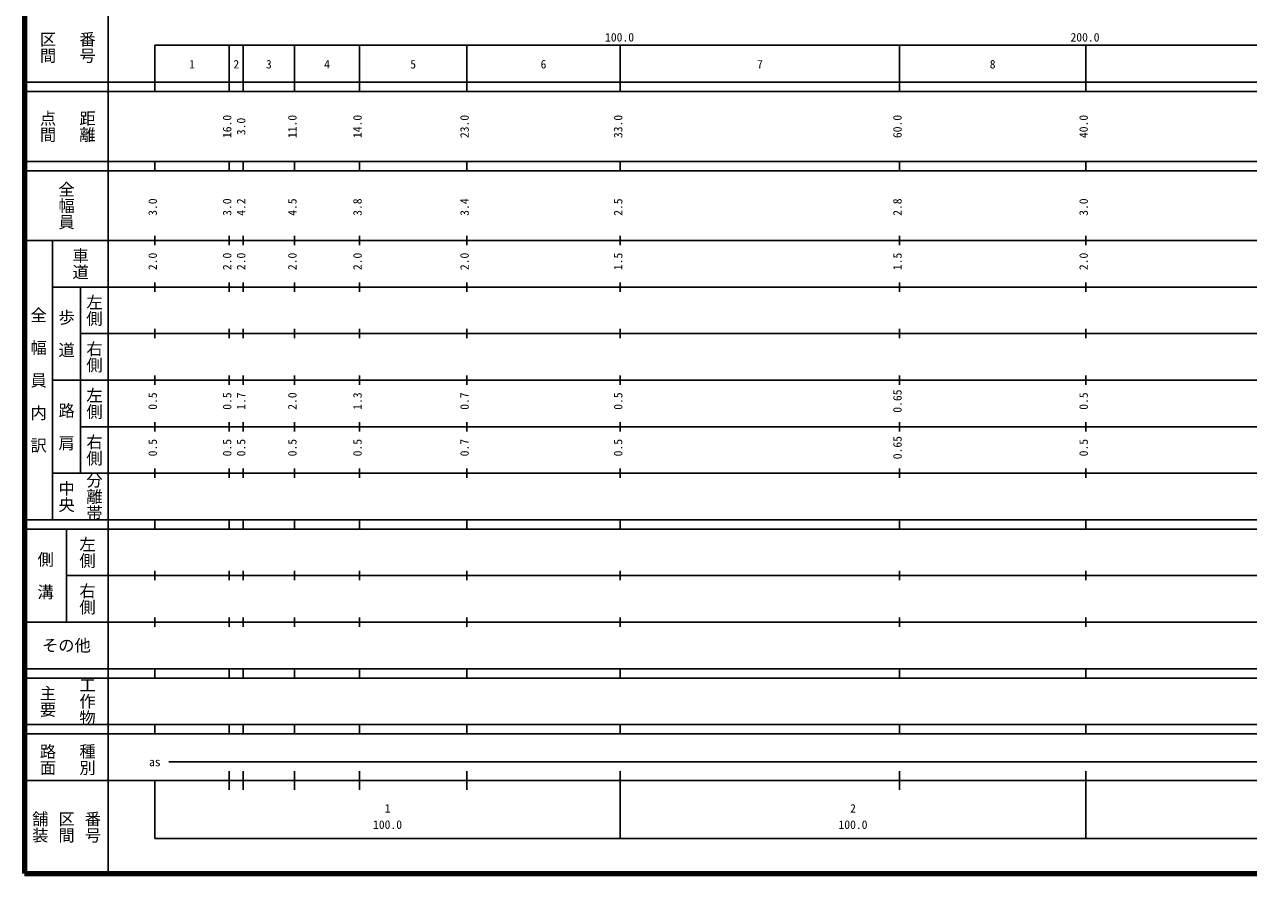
# Model space of a CAD drawing. Units: millimetres on the paper, enlarged 1000 times. Extents: x 40000 to 680000, y 20000 to 380000.
# Drawn here: x 40000 to 302972, y 20000 to 202409 of the extents above; entities that cross this region are included whole.
import ezdxf
from ezdxf.enums import TextEntityAlignment as Align

# ---------------------------------------------------------------- set-up
doc = ezdxf.new("R2010")
doc.units = ezdxf.units.MM
doc.header["$LTSCALE"] = 1000
doc.layers.add('M-TTL', color=2, linetype='Continuous', lineweight=140)
doc.layers.add('M-TTL-BAND', color=7, linetype='Continuous', lineweight=25)
doc.styles.add('@ＭＳ ゴシック', font='')
doc.styles.add('ＭＳ ゴシック', font='')
doc.styles.get('@ＭＳ ゴシック').set_extended_font_data('@MS Gothic')
doc.styles.get('ＭＳ ゴシック').set_extended_font_data('MS Gothic')

msp = doc.modelspace()

# ---------------------------------------------------------------- linework, layer by layer
at = {"layer": 'M-TTL'}
for p, q in [((40000, 380000), (40000, 20000)), ((40000, 20000), (680000, 20000))]:
    msp.add_line(p, q, dxfattribs=at)
at = {"layer": 'M-TTL-BAND'}
for p, q in [((58000, 370000), (58000, 20000)), ((68000, 198000), (579000, 198000)), ((68000, 198000), (68000, 188000)), ((84000, 188000), (84000, 198000)), ((87000, 188000), (87000, 198000)), ((98000, 188000), (98000, 198000)), ((112000, 188000), (112000, 198000)), ((135000, 188000), (135000, 198000)), ((168000, 188000), (168000, 198000)), ((228000, 188000), (228000, 198000)), ((268000, 188000), (268000, 198000)), ((40000, 190000), (579000, 190000)), ((40000, 188000), (579000, 188000)), ((40000, 173000), (579000, 173000)), ((40000, 171000), (579000, 171000)), ((68000, 171000), (68000, 173000)), ((84000, 171000), (84000, 173000)), ((87000, 171000), (87000, 173000)), ((98000, 171000), (98000, 173000)), ((112000, 171000), (112000, 173000)), ((135000, 171000), (135000, 173000)), ((168000, 171000), (168000, 173000)), ((228000, 171000), (228000, 173000)), ((268000, 171000), (268000, 173000)), ((40000, 156000), (579000, 156000)), ((46000, 96000), (46000, 156000)), ((68000, 155000), (68000, 157000)), ((84000, 155000), (84000, 157000)), ((87000, 155000), (87000, 157000)), ((98000, 155000), (98000, 157000)), ((112000, 155000), (112000, 157000)), ((135000, 155000), (135000, 157000)), ((168000, 155000), (168000, 157000)), ((228000, 155000), (228000, 157000)), ((268000, 155000), (268000, 157000)), ((46000, 146000), (579000, 146000)), ((52000, 146000), (52000, 106000)), ((68000, 145000), (68000, 147000)), ((84000, 145000), (84000, 147000)), ((87000, 145000), (87000, 147000)), ((98000, 145000), (98000, 147000)), ((112000, 145000), (112000, 147000)), ((135000, 145000), (135000, 147000)), ((168000, 145000), (168000, 147000)), ((228000, 145000), (228000, 147000)), ((268000, 145000), (268000, 147000)), ((68000, 135000), (68000, 137000)), ((84000, 135000), (84000, 137000)), ((87000, 135000), (87000, 137000)), ((98000, 135000), (98000, 137000)), ((112000, 135000), (112000, 137000)), ((135000, 135000), (135000, 137000)), ((168000, 135000), (168000, 137000)), ((228000, 135000), (228000, 137000)), ((268000, 135000), (268000, 137000)), ((52000, 136000), (579000, 136000)), ((68000, 125000), (68000, 127000)), ((84000, 125000), (84000, 127000)), ((87000, 125000), (87000, 127000)), ((98000, 125000), (98000, 127000)), ((112000, 125000), (112000, 127000)), ((135000, 125000), (135000, 127000)), ((168000, 125000), (168000, 127000)), ((228000, 125000), (228000, 127000)), ((268000, 125000), (268000, 127000)), ((46000, 126000), (579000, 126000)), ((52000, 116000), (579000, 116000)), ((68000, 115000), (68000, 117000)), ((84000, 115000), (84000, 117000)), ((87000, 115000), (87000, 117000)), ((98000, 115000), (98000, 117000)), ((112000, 115000), (112000, 117000)), ((135000, 115000), (135000, 117000)), ((168000, 115000), (168000, 117000)), ((228000, 115000), (228000, 117000)), ((268000, 115000), (268000, 117000)), ((46000, 106000), (579000, 106000)), ((68000, 105000), (68000, 107000)), ((84000, 105000), (84000, 107000)), ((87000, 105000), (87000, 107000)), ((98000, 105000), (98000, 107000)), ((112000, 105000), (112000, 107000)), ((135000, 105000), (135000, 107000)), ((168000, 105000), (168000, 107000)), ((228000, 105000), (228000, 107000)), ((268000, 105000), (268000, 107000)), ((40000, 96000), (579000, 96000)), ((68000, 94000), (68000, 96000)), ((84000, 94000), (84000, 96000)), ((87000, 94000), (87000, 96000)), ((98000, 94000), (98000, 96000)), ((112000, 94000), (112000, 96000)), ((135000, 94000), (135000, 96000)), ((168000, 94000), (168000, 96000)), ((228000, 94000), (228000, 96000)), ((268000, 94000), (268000, 96000)), ((40000, 94000), (579000, 94000)), ((49000, 94000), (49000, 74000)), ((68000, 83000), (68000, 85000)), ((84000, 83000), (84000, 85000)), ((87000, 83000), (87000, 85000)), ((98000, 83000), (98000, 85000)), ((112000, 83000), (112000, 85000)), ((135000, 83000), (135000, 85000)), ((168000, 83000), (168000, 85000)), ((228000, 83000), (228000, 85000)), ((268000, 83000), (268000, 85000)), ((49000, 84000), (579000, 84000)), ((40000, 74000), (579000, 74000)), ((68000, 73000), (68000, 75000)), ((84000, 73000), (84000, 75000)), ((87000, 73000), (87000, 75000)), ((98000, 73000), (98000, 75000)), ((112000, 73000), (112000, 75000)), ((135000, 73000), (135000, 75000)), ((168000, 73000), (168000, 75000)), ((228000, 73000), (228000, 75000)), ((268000, 73000), (268000, 75000)), ((40000, 64000), (579000, 64000)), ((68000, 62000), (68000, 64000)), ((84000, 62000), (84000, 64000)), ((87000, 62000), (87000, 64000)), ((98000, 62000), (98000, 64000)), ((112000, 62000), (112000, 64000)), ((135000, 62000), (135000, 64000)), ((168000, 62000), (168000, 64000)), ((228000, 62000), (228000, 64000)), ((268000, 62000), (268000, 64000)), ((40000, 62000), (579000, 62000)), ((40000, 52000), (579000, 52000)), ((40000, 50000), (579000, 50000)), ((68000, 50000), (68000, 52000)), ((84000, 50000), (84000, 52000)), ((87000, 50000), (87000, 52000)), ((98000, 50000), (98000, 52000)), ((112000, 50000), (112000, 52000)), ((135000, 50000), (135000, 52000)), ((168000, 50000), (168000, 52000)), ((228000, 50000), (228000, 52000)), ((268000, 50000), (268000, 52000)), ((71000, 44000), (565000, 44000)), ((40000, 40000), (579000, 40000)), ((68000, 40000), (68000, 27500)), ((84000, 38000), (84000, 42000)), ((87000, 38000), (87000, 42000)), ((98000, 38000), (98000, 42000)), ((112000, 38000), (112000, 42000)), ((135000, 38000), (135000, 42000)), ((168000, 27500), (168000, 42000)), ((228000, 38000), (228000, 42000)), ((268000, 27500), (268000, 42000)), ((68000, 27500), (579000, 27500))]:
    msp.add_line(p, q, dxfattribs=at)

# ---------------------------------------------------------------- texts
at = {"layer": 'M-TTL-BAND', "style": '@ＭＳ ゴシック'}
for s, p in [('区間', (45000, 197500)), ('番号', (53500, 197500)), ('点間', (45000, 180500)), ('距離', (53500, 180500)), ('全幅員', (49000, 163500)), ('車道', (52000, 151000)), ('左側', (55000, 141000)), ('全\u3000幅\u3000員\u3000内\u3000訳', (43000, 126000)), ('歩\u3000道', (49000, 136000)), ('右側', (55000, 131000)), ('左側', (55000, 121000)), ('路\u3000肩', (49000, 116000)), ('右側', (55000, 111000)), ('分離帯', (55000, 101000)), ('中央', (49000, 101000)), ('左側', (53500, 89000)), ('側\u3000溝', (44500, 84000)), ('右側', (53500, 79000)), ('工作物', (53500, 57000)), ('主要', (45000, 57000)), ('路面', (45000, 44500)), ('種別', (53500, 44500)), ('舗装', (43333, 30000)), ('区間', (49000, 30000)), ('番号', (54667, 30000))]:
    msp.add_text(s, height=2566, rotation=270, dxfattribs=at).set_placement(p, align=Align.MIDDLE_CENTER)
at = {"layer": 'M-TTL-BAND', "style": 'ＭＳ ゴシック'}
for s, p in [('100.0', (167844, 198195)), ('200.0', (267844, 198195)), ('1', (76000, 192405)), ('2', (85500, 192405)), ('3', (92500, 192405)), ('4', (105000, 192405)), ('5', (123500, 192405)), ('6', (151500, 192405)), ('7', (198000, 192405)), ('8', (248000, 192405)), ('as', (68000, 42500)), ('1', (118000, 32523)), ('2', (218000, 32523)), ('100.0', (118000, 29033)), ('100.0', (218000, 29033))]:
    msp.add_text(s, height=1833, dxfattribs=at).set_placement(p, align=Align.BOTTOM_CENTER)
for s, p in [('16.0', (85000, 180500)), ('3.0', (88000, 180500)), ('11.0', (99000, 180500)), ('14.0', (113000, 180500)), ('23.0', (136000, 180500)), ('33.0', (169000, 180500)), ('60.0', (229000, 180500)), ('40.0', (269000, 180500)), ('3.0', (69000, 163174)), ('3.0', (85000, 163174)), ('4.2', (88000, 163174)), ('4.5', (99000, 163174)), ('3.8', (113000, 163174)), ('3.4', (136000, 163174)), ('2.5', (169000, 163174)), ('2.8', (229000, 163174)), ('3.0', (269000, 163174)), ('2.0', (69000, 151500)), ('2.0', (85000, 151500)), ('2.0', (88000, 151500)), ('2.0', (99000, 151500)), ('2.0', (113000, 151500)), ('2.0', (136000, 151500)), ('1.5', (169000, 151500)), ('1.5', (229000, 151500)), ('2.0', (269000, 151500)), ('0.65', (229000, 121500)), ('0.5', (69000, 121500)), ('0.5', (85000, 121500)), ('1.7', (88000, 121500)), ('2.0', (99000, 121500)), ('1.3', (113000, 121500)), ('0.7', (136000, 121500)), ('0.5', (169000, 121500)), ('0.5', (269000, 121500)), ('0.5', (69000, 111500)), ('0.5', (85000, 111500)), ('0.5', (88000, 111500)), ('0.5', (99000, 111500)), ('0.5', (113000, 111500)), ('0.7', (136000, 111500)), ('0.5', (169000, 111500)), ('0.65', (229000, 111500)), ('0.5', (269000, 111500))]:
    msp.add_text(s, height=1833, rotation=90, dxfattribs=at).set_placement(p, align=Align.BOTTOM_CENTER)
msp.add_text('その他', height=2566, dxfattribs=at).set_placement((49000, 69000), align=Align.MIDDLE_CENTER)

doc.saveas('drawing.dxf')
